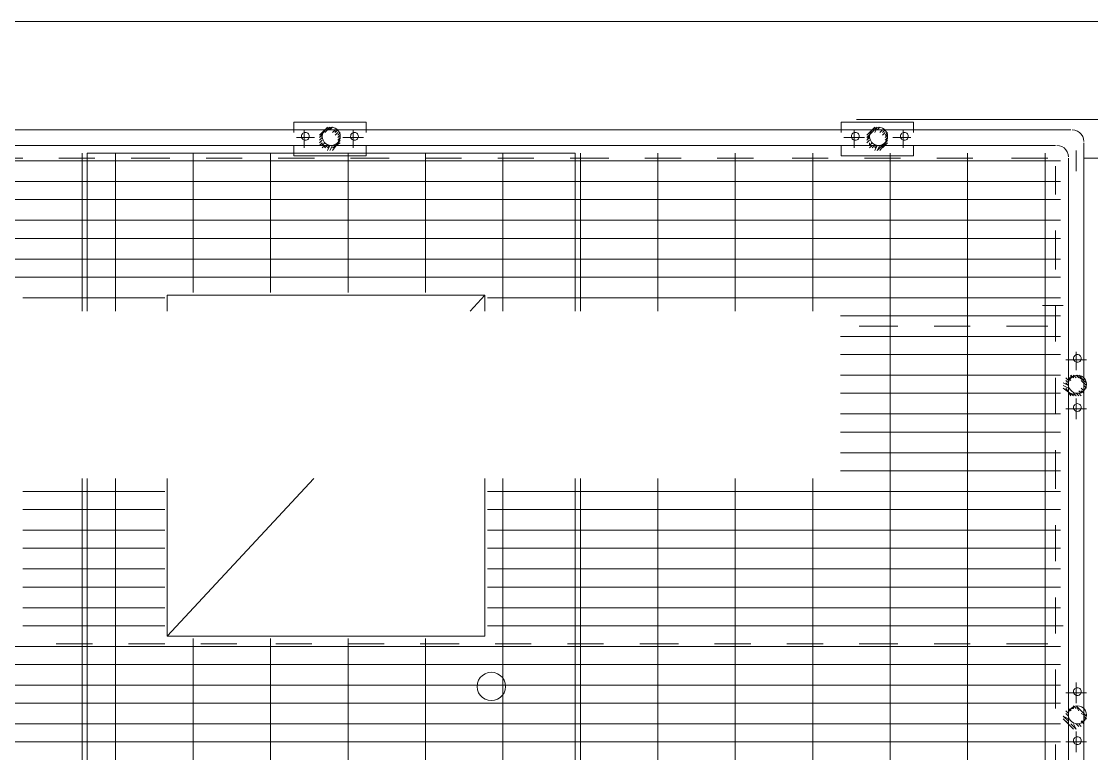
# Paper-space layout '03 Scan Locations' of a CAD drawing. Header units: millimetres. Extents: x 5 to 415, y 5 to 292.
# Drawn here: x 150.58 to 176.28, y 97.35 to 114.92 of the extents above; entities that cross this region are included whole.
import ezdxf

# ---------------------------------------------------------------- set-up
doc = ezdxf.new("R2010")
doc.units = ezdxf.units.MM
doc.layers.add('EXISTING', color=7, linetype='Continuous')
doc.layers.add('PROPOSED', color=7, linetype='Continuous')

# ---------------------------------------------------------------- blocks, each defined once
blk = doc.blocks.new('SHEET_03')
at = {"layer": 'EXISTING', "color": 254, "linetype": 'Continuous', "lineweight": 13}
for p, q in [((157.37, 111.886), (157.37, 112.32)), ((158.548, 111.886), (158.548, 112.32)), ((170.576, 111.886), (170.576, 112.32)), ((171.754, 111.886), (171.754, 112.32)), ((157.184, 112.134), (157.618, 112.134)), ((158.796, 112.134), (158.3, 112.134)), ((170.328, 112.134), (170.824, 112.134)), ((171.94, 112.134), (171.506, 112.134)), ((154.084, 108.352), (161.71, 108.352)), ((154.084, 107.97), (154.084, 108.352)), ((161.71, 108.352), (161.354, 107.97)), ((161.71, 107.97), (161.71, 108.352)), ((175.908, 106.988), (175.908, 106.554)), ((176.156, 106.802), (175.66, 106.802)), ((176.156, 105.624), (175.66, 105.624)), ((175.908, 105.376), (175.908, 105.872)), ((154.084, 100.168), (154.084, 103.948)), ((157.606, 103.948), (154.084, 100.168)), ((161.71, 100.168), (161.71, 103.948)), ((154.084, 100.168), (161.71, 100.168)), ((161.652, 99.225), (161.599, 99.172)), ((161.715, 99.265), (161.652, 99.225)), ((161.787, 99.291), (161.715, 99.265)), ((161.865, 99.3), (161.787, 99.291)), ((161.943, 99.291), (161.865, 99.3)), ((162.015, 99.265), (161.943, 99.291)), ((162.078, 99.225), (162.015, 99.265)), ((162.131, 99.172), (162.078, 99.225)), ((161.533, 99.037), (161.524, 98.959)), ((161.524, 98.959), (161.533, 98.881)), ((161.559, 99.109), (161.533, 99.037)), ((161.599, 99.172), (161.559, 99.109)), ((162.171, 99.109), (162.131, 99.172)), ((162.197, 99.037), (162.171, 99.109)), ((162.206, 98.959), (162.197, 99.037)), ((162.197, 98.881), (162.206, 98.959)), ((175.908, 98.556), (175.908, 99.052)), ((161.533, 98.881), (161.559, 98.809)), ((161.559, 98.809), (161.599, 98.746)), ((161.599, 98.746), (161.652, 98.693)), ((161.652, 98.693), (161.715, 98.653)), ((162.015, 98.653), (162.078, 98.693)), ((162.078, 98.693), (162.131, 98.746)), ((162.131, 98.746), (162.171, 98.809)), ((162.171, 98.809), (162.197, 98.881)), ((175.66, 98.804), (176.156, 98.804)), ((161.715, 98.653), (161.787, 98.627)), ((161.787, 98.627), (161.865, 98.618)), ((161.865, 98.618), (161.943, 98.627)), ((161.943, 98.627), (162.015, 98.653)), ((175.908, 97.378), (175.908, 97.874)), ((176.156, 97.626), (175.66, 97.626))]:
    blk.add_line(p, q, dxfattribs=at)
at = {"layer": 'PROPOSED', "color": 250, "linetype": 'Continuous', "lineweight": 13}
for p, q in [((220.982, 114.924), (119.116, 114.924)), ((170.638, 112.568), (180, 112.568)), ((157.99, 112.32), (140.196, 112.32)), ((158.858, 112.506), (157.122, 112.506)), ((157.122, 112.506), (157.122, 112.258)), ((157.928, 112.382), (157.742, 112.134)), ((157.742, 112.196), (157.866, 112.32)), ((157.885, 112.334), (157.852, 112.301)), ((157.866, 112.258), (157.99, 112.382)), ((157.926, 112.36), (157.885, 112.334)), ((157.971, 112.376), (157.926, 112.36)), ((157.928, 112.32), (158.052, 112.382)), ((158.021, 112.382), (157.971, 112.376)), ((157.99, 112.32), (158.052, 112.382)), ((157.99, 112.32), (175.784, 112.32)), ((158.071, 112.376), (158.021, 112.382)), ((158.052, 112.258), (158.114, 112.32)), ((158.116, 112.36), (158.071, 112.376)), ((158.114, 112.258), (158.114, 112.32)), ((158.114, 112.258), (158.176, 112.32)), ((158.157, 112.334), (158.116, 112.36)), ((158.19, 112.301), (158.157, 112.334)), ((158.858, 112.258), (158.858, 112.506)), ((170.266, 112.258), (170.266, 112.506)), ((170.266, 112.506), (172.002, 112.506)), ((170.886, 112.196), (171.072, 112.382)), ((170.886, 112.134), (171.134, 112.382)), ((170.948, 112.258), (171.01, 112.32)), ((171.029, 112.334), (170.996, 112.301)), ((171.07, 112.36), (171.029, 112.334)), ((171.115, 112.376), (171.07, 112.36)), ((171.072, 112.258), (171.134, 112.382)), ((171.165, 112.382), (171.115, 112.376)), ((171.134, 112.32), (171.196, 112.382)), ((171.134, 112.32), (171.196, 112.32)), ((171.215, 112.376), (171.165, 112.382)), ((171.196, 112.258), (171.258, 112.32)), ((171.26, 112.36), (171.215, 112.376)), ((171.258, 112.258), (171.32, 112.32)), ((171.301, 112.334), (171.26, 112.36)), ((171.334, 112.301), (171.301, 112.334)), ((172.002, 112.506), (172.002, 112.258)), ((175.879, 112.313), (175.815, 112.32)), ((175.938, 112.292), (175.879, 112.313)), ((157.31, 112.186), (157.308, 112.165)), ((157.308, 112.165), (157.31, 112.144)), ((157.317, 112.206), (157.31, 112.186)), ((157.31, 112.144), (157.317, 112.124)), ((157.328, 112.223), (157.317, 112.206)), ((157.317, 112.124), (157.328, 112.107)), ((157.343, 112.238), (157.328, 112.223)), ((157.328, 112.107), (157.343, 112.092)), ((157.36, 112.249), (157.343, 112.238)), ((157.343, 112.092), (157.36, 112.081)), ((157.38, 112.256), (157.36, 112.249)), ((157.36, 112.081), (157.38, 112.074)), ((157.401, 112.258), (157.38, 112.256)), ((157.38, 112.074), (157.401, 112.072)), ((157.422, 112.256), (157.401, 112.258)), ((157.401, 112.072), (157.422, 112.074)), ((157.442, 112.249), (157.422, 112.256)), ((157.422, 112.074), (157.442, 112.081)), ((157.459, 112.238), (157.442, 112.249)), ((157.442, 112.081), (157.459, 112.092)), ((157.474, 112.223), (157.459, 112.238)), ((157.459, 112.092), (157.474, 112.107)), ((157.485, 112.206), (157.474, 112.223)), ((157.474, 112.107), (157.485, 112.124)), ((157.492, 112.186), (157.485, 112.206)), ((157.485, 112.124), (157.492, 112.144)), ((157.494, 112.165), (157.492, 112.186)), ((157.492, 112.144), (157.494, 112.165)), ((157.742, 112.134), (157.804, 112.196)), ((157.742, 112.072), (157.804, 112.134)), ((157.742, 112.01), (157.804, 112.072)), ((157.81, 112.215), (157.804, 112.165)), ((157.804, 112.165), (157.81, 112.115)), ((157.826, 112.26), (157.81, 112.215)), ((157.81, 112.115), (157.826, 112.07)), ((157.852, 112.301), (157.826, 112.26)), ((157.826, 112.07), (157.852, 112.029)), ((158.052, 111.824), (158.238, 112.072)), ((158.114, 112.196), (158.176, 112.258)), ((158.176, 112.196), (158.238, 112.258)), ((158.176, 112.134), (158.238, 112.196)), ((158.176, 112.072), (158.238, 112.134)), ((158.176, 112.01), (158.238, 112.134)), ((158.216, 112.26), (158.19, 112.301)), ((158.19, 112.029), (158.216, 112.07)), ((158.232, 112.215), (158.216, 112.26)), ((158.216, 112.07), (158.232, 112.115)), ((158.238, 112.165), (158.232, 112.215)), ((158.232, 112.115), (158.238, 112.165)), ((158.488, 112.186), (158.486, 112.165)), ((158.486, 112.165), (158.488, 112.144)), ((158.495, 112.206), (158.488, 112.186)), ((158.488, 112.144), (158.495, 112.124)), ((158.506, 112.223), (158.495, 112.206)), ((158.495, 112.124), (158.506, 112.107)), ((158.521, 112.238), (158.506, 112.223)), ((158.506, 112.107), (158.521, 112.092)), ((158.538, 112.249), (158.521, 112.238)), ((158.521, 112.092), (158.538, 112.081)), ((158.558, 112.256), (158.538, 112.249)), ((158.538, 112.081), (158.558, 112.074)), ((158.579, 112.258), (158.558, 112.256)), ((158.558, 112.074), (158.579, 112.072)), ((158.6, 112.256), (158.579, 112.258)), ((158.579, 112.072), (158.6, 112.074)), ((158.62, 112.249), (158.6, 112.256)), ((158.6, 112.074), (158.62, 112.081)), ((158.637, 112.238), (158.62, 112.249)), ((158.62, 112.081), (158.637, 112.092)), ((158.652, 112.223), (158.637, 112.238)), ((158.637, 112.092), (158.652, 112.107)), ((158.663, 112.206), (158.652, 112.223)), ((158.652, 112.107), (158.663, 112.124)), ((158.67, 112.186), (158.663, 112.206)), ((158.663, 112.124), (158.67, 112.144)), ((158.672, 112.165), (158.67, 112.186)), ((158.67, 112.144), (158.672, 112.165)), ((170.516, 112.186), (170.514, 112.165)), ((170.514, 112.165), (170.516, 112.144)), ((170.523, 112.206), (170.516, 112.186)), ((170.516, 112.144), (170.523, 112.124)), ((170.534, 112.223), (170.523, 112.206)), ((170.523, 112.124), (170.534, 112.107)), ((170.549, 112.238), (170.534, 112.223)), ((170.534, 112.107), (170.549, 112.092)), ((170.566, 112.249), (170.549, 112.238)), ((170.549, 112.092), (170.566, 112.081)), ((170.586, 112.256), (170.566, 112.249)), ((170.566, 112.081), (170.586, 112.074)), ((170.607, 112.258), (170.586, 112.256)), ((170.586, 112.074), (170.607, 112.072)), ((170.628, 112.256), (170.607, 112.258)), ((170.607, 112.072), (170.628, 112.074)), ((170.648, 112.249), (170.628, 112.256)), ((170.628, 112.074), (170.648, 112.081)), ((170.665, 112.238), (170.648, 112.249)), ((170.648, 112.081), (170.665, 112.092)), ((170.68, 112.223), (170.665, 112.238)), ((170.665, 112.092), (170.68, 112.107)), ((170.691, 112.206), (170.68, 112.223)), ((170.68, 112.107), (170.691, 112.124)), ((170.698, 112.186), (170.691, 112.206)), ((170.691, 112.124), (170.698, 112.144)), ((170.7, 112.165), (170.698, 112.186)), ((170.698, 112.144), (170.7, 112.165)), ((170.886, 112.072), (170.948, 112.196)), ((170.886, 112.072), (170.948, 112.134)), ((170.886, 112.01), (170.948, 112.072)), ((170.954, 112.215), (170.948, 112.165)), ((170.948, 112.165), (170.954, 112.115)), ((170.97, 112.26), (170.954, 112.215)), ((170.954, 112.115), (170.97, 112.07)), ((170.996, 112.301), (170.97, 112.26)), ((170.97, 112.07), (170.996, 112.029)), ((171.134, 111.824), (171.382, 112.072)), ((171.382, 112.072), (171.196, 111.824)), ((171.258, 112.196), (171.32, 112.258)), ((171.32, 112.196), (171.382, 112.258)), ((171.32, 112.196), (171.382, 112.196)), ((171.32, 112.134), (171.382, 112.196)), ((171.32, 112.072), (171.382, 112.134)), ((171.36, 112.26), (171.334, 112.301)), ((171.334, 112.029), (171.36, 112.07)), ((171.376, 112.215), (171.36, 112.26)), ((171.36, 112.07), (171.376, 112.115)), ((171.382, 112.165), (171.376, 112.215)), ((171.376, 112.115), (171.382, 112.165)), ((171.694, 112.186), (171.692, 112.165)), ((171.692, 112.165), (171.694, 112.144)), ((171.701, 112.206), (171.694, 112.186)), ((171.694, 112.144), (171.701, 112.124)), ((171.712, 112.223), (171.701, 112.206)), ((171.701, 112.124), (171.712, 112.107)), ((171.727, 112.238), (171.712, 112.223)), ((171.712, 112.107), (171.727, 112.092)), ((171.744, 112.249), (171.727, 112.238)), ((171.727, 112.092), (171.744, 112.081)), ((171.764, 112.256), (171.744, 112.249)), ((171.744, 112.081), (171.764, 112.074)), ((171.785, 112.258), (171.764, 112.256)), ((171.764, 112.074), (171.785, 112.072)), ((171.806, 112.256), (171.785, 112.258)), ((171.785, 112.072), (171.806, 112.074)), ((171.826, 112.249), (171.806, 112.256)), ((171.806, 112.074), (171.826, 112.081)), ((171.843, 112.238), (171.826, 112.249)), ((171.826, 112.081), (171.843, 112.092)), ((171.858, 112.223), (171.843, 112.238)), ((171.843, 112.092), (171.858, 112.107)), ((171.869, 112.206), (171.858, 112.223)), ((171.858, 112.107), (171.869, 112.124)), ((171.876, 112.186), (171.869, 112.206)), ((171.869, 112.124), (171.876, 112.144)), ((171.878, 112.165), (171.876, 112.186)), ((171.876, 112.144), (171.878, 112.165)), ((175.99, 112.259), (175.938, 112.292)), ((176.033, 112.216), (175.99, 112.259)), ((176.066, 112.164), (176.033, 112.216)), ((176.087, 112.105), (176.066, 112.164)), ((176.094, 112.041), (176.087, 112.105)), ((157.99, 111.948), (140.568, 111.948)), ((157.122, 111.948), (157.122, 111.7)), ((157.742, 111.948), (157.804, 112.01)), ((157.804, 111.948), (157.804, 112.01)), ((157.804, 111.948), (157.866, 112.01)), ((157.804, 111.886), (157.866, 111.948)), ((157.852, 112.029), (157.885, 111.996)), ((157.866, 111.886), (157.866, 111.948)), ((157.866, 111.886), (157.928, 111.948)), ((157.885, 111.996), (157.926, 111.97)), ((157.926, 111.97), (157.971, 111.954)), ((157.928, 111.886), (157.99, 111.948)), ((157.928, 111.824), (157.99, 111.948)), ((157.971, 111.954), (158.021, 111.948)), ((157.99, 111.824), (158.052, 111.948)), ((157.99, 111.948), (175.412, 111.948)), ((158.021, 111.948), (158.071, 111.954)), ((158.052, 111.886), (158.238, 112.01)), ((158.071, 111.954), (158.116, 111.97)), ((158.116, 111.97), (158.157, 111.996)), ((158.157, 111.996), (158.19, 112.029)), ((158.858, 111.7), (158.858, 111.948)), ((170.266, 111.7), (170.266, 111.948)), ((170.948, 111.948), (170.948, 112.01)), ((170.948, 111.948), (171.01, 112.01)), ((170.948, 111.948), (171.01, 111.948)), ((170.948, 111.886), (171.01, 111.948)), ((170.996, 112.029), (171.029, 111.996)), ((171.01, 111.886), (171.072, 111.948)), ((171.029, 111.996), (171.07, 111.97)), ((171.07, 111.97), (171.115, 111.954)), ((171.072, 111.886), (171.134, 111.948)), ((171.072, 111.824), (171.134, 111.948)), ((171.115, 111.954), (171.165, 111.948)), ((171.134, 111.824), (171.196, 111.948)), ((171.165, 111.948), (171.215, 111.954)), ((171.215, 111.954), (171.26, 111.97)), ((171.258, 111.886), (171.382, 112.01)), ((171.26, 111.97), (171.301, 111.996)), ((171.301, 111.996), (171.334, 112.029)), ((172.002, 111.948), (172.002, 111.7)), ((175.507, 111.941), (175.443, 111.948)), ((175.566, 111.92), (175.507, 111.941)), ((175.618, 111.887), (175.566, 111.92)), ((175.661, 111.844), (175.618, 111.887)), ((175.694, 111.792), (175.661, 111.844)), ((175.715, 111.733), (175.694, 111.792)), ((175.908, 111.328), (175.908, 111.824)), ((176.094, 112.01), (176.094, 106.182)), ((140.444, 111.576), (152.162, 111.576)), ((150.612, 111.638), (149.744, 111.638)), ((152.348, 111.638), (151.48, 111.638)), ((152.038, 107.97), (152.038, 111.762)), ((152.162, 111.762), (163.88, 111.762)), ((163.88, 111.762), (152.162, 111.762)), ((152.162, 107.97), (152.162, 111.762)), ((152.162, 111.762), (152.162, 107.97)), ((152.162, 111.576), (163.88, 111.576)), ((152.844, 107.97), (152.844, 111.762)), ((154.146, 111.638), (153.216, 111.638)), ((154.704, 108.414), (154.704, 111.762)), ((155.882, 111.638), (155.014, 111.638)), ((156.564, 108.414), (156.564, 111.762)), ((157.618, 111.638), (156.75, 111.638)), ((157.122, 111.7), (158.858, 111.7)), ((158.424, 108.414), (158.424, 111.762)), ((159.416, 111.638), (158.486, 111.638)), ((160.284, 108.414), (160.284, 111.762)), ((161.152, 111.638), (160.284, 111.638)), ((162.888, 111.638), (162.02, 111.638)), ((162.144, 107.97), (162.144, 111.762)), ((164.686, 111.638), (163.756, 111.638)), ((163.88, 111.762), (163.88, 107.97)), ((163.88, 107.97), (163.88, 111.762)), ((163.88, 111.576), (175.536, 111.576)), ((164.004, 107.97), (164.004, 111.762)), ((166.422, 111.638), (165.554, 111.638)), ((165.864, 107.97), (165.864, 111.762)), ((168.158, 111.638), (167.29, 111.638)), ((167.724, 107.97), (167.724, 111.762)), ((169.956, 111.638), (169.088, 111.638)), ((169.584, 107.97), (169.584, 111.762)), ((172.002, 111.7), (170.266, 111.7)), ((171.692, 111.638), (170.824, 111.638)), ((171.444, 85.66), (171.444, 111.762)), ((173.428, 111.638), (172.56, 111.638)), ((173.304, 73.756), (173.304, 111.762)), ((175.226, 111.638), (174.358, 111.638)), ((175.164, 73.756), (175.164, 111.762)), ((175.722, 111.669), (175.715, 111.733)), ((175.722, 111.638), (175.722, 106.182)), ((176.962, 111.638), (176.094, 111.638)), ((175.412, 111.452), (175.412, 110.77)), ((140.444, 111.08), (152.162, 111.08)), ((152.162, 111.08), (163.88, 111.08)), ((163.88, 111.08), (175.536, 111.08)), ((140.444, 110.646), (152.162, 110.646)), ((152.162, 110.646), (163.88, 110.646)), ((163.88, 110.646), (175.536, 110.646)), ((140.444, 110.15), (152.162, 110.15)), ((152.162, 110.15), (163.88, 110.15)), ((163.88, 110.15), (175.536, 110.15)), ((175.412, 109.902), (175.412, 108.972)), ((140.444, 109.716), (152.162, 109.716)), ((152.162, 109.716), (163.88, 109.716)), ((163.88, 109.716), (175.536, 109.716)), ((140.444, 109.22), (152.162, 109.22)), ((152.162, 109.22), (163.88, 109.22)), ((163.88, 109.22), (175.536, 109.22)), ((140.444, 108.786), (152.162, 108.786)), ((152.162, 108.786), (163.88, 108.786)), ((163.88, 108.786), (175.536, 108.786)), ((150.612, 108.29), (152.162, 108.29)), ((152.162, 108.29), (154.022, 108.29)), ((161.772, 108.29), (163.88, 108.29)), ((163.88, 108.29), (175.536, 108.29)), ((175.598, 108.104), (175.102, 108.104)), ((175.412, 108.104), (175.412, 107.236)), ((170.252, 107.856), (175.536, 107.856)), ((171.63, 107.608), (170.7, 107.608)), ((173.366, 107.608), (172.498, 107.608)), ((175.226, 107.608), (174.234, 107.608)), ((170.252, 107.36), (175.536, 107.36)), ((170.252, 106.926), (175.536, 106.926)), ((175.898, 106.917), (175.881, 106.906)), ((175.918, 106.924), (175.898, 106.917)), ((175.939, 106.926), (175.918, 106.924)), ((175.96, 106.924), (175.939, 106.926)), ((175.98, 106.917), (175.96, 106.924)), ((175.997, 106.906), (175.98, 106.917)), ((175.848, 106.854), (175.846, 106.833)), ((175.846, 106.833), (175.848, 106.812)), ((175.855, 106.874), (175.848, 106.854)), ((175.848, 106.812), (175.855, 106.792)), ((175.866, 106.891), (175.855, 106.874)), ((175.855, 106.792), (175.866, 106.775)), ((175.881, 106.906), (175.866, 106.891)), ((175.866, 106.775), (175.881, 106.76)), ((175.881, 106.76), (175.898, 106.749)), ((175.898, 106.749), (175.918, 106.742)), ((175.918, 106.742), (175.939, 106.74)), ((175.939, 106.74), (175.96, 106.742)), ((175.96, 106.742), (175.98, 106.749)), ((175.98, 106.749), (175.997, 106.76)), ((176.012, 106.891), (175.997, 106.906)), ((175.997, 106.76), (176.012, 106.775)), ((176.023, 106.874), (176.012, 106.891)), ((176.012, 106.775), (176.023, 106.792)), ((176.03, 106.854), (176.023, 106.874)), ((176.023, 106.792), (176.03, 106.812)), ((176.032, 106.833), (176.03, 106.854)), ((176.03, 106.812), (176.032, 106.833)), ((170.252, 106.43), (175.536, 106.43)), ((175.784, 106.368), (175.784, 106.43)), ((175.846, 106.368), (175.784, 106.43)), ((175.844, 106.408), (175.803, 106.382)), ((175.889, 106.424), (175.844, 106.408)), ((175.846, 106.368), (175.846, 106.43)), ((175.908, 106.368), (175.846, 106.43)), ((175.939, 106.43), (175.889, 106.424)), ((175.97, 106.368), (175.908, 106.43)), ((175.908, 106.43), (176.156, 106.244)), ((175.989, 106.424), (175.939, 106.43)), ((176.094, 106.306), (175.97, 106.43)), ((176.034, 106.408), (175.989, 106.424)), ((176.075, 106.382), (176.034, 106.408)), ((175.412, 106.368), (175.412, 105.5)), ((175.722, 106.182), (175.598, 106.244)), ((175.722, 106.12), (175.598, 106.182)), ((175.722, 106.306), (175.66, 106.368)), ((175.722, 106.244), (175.66, 106.306)), ((175.722, 106.182), (175.66, 106.244)), ((175.722, 106.306), (175.722, 106.368)), ((175.784, 106.306), (175.722, 106.368)), ((175.784, 106.368), (175.722, 106.368)), ((175.728, 106.263), (175.722, 106.213)), ((175.722, 106.213), (175.728, 106.163)), ((175.722, 106.182), (175.722, 98.246)), ((175.744, 106.308), (175.728, 106.263)), ((175.728, 106.163), (175.744, 106.118)), ((175.77, 106.349), (175.744, 106.308)), ((175.803, 106.382), (175.77, 106.349)), ((176.156, 106.182), (176.032, 106.306)), ((176.108, 106.349), (176.075, 106.382)), ((176.156, 106.182), (176.094, 106.244)), ((176.156, 106.12), (176.094, 106.182)), ((176.094, 106.182), (176.094, 98.246)), ((176.134, 106.308), (176.108, 106.349)), ((176.15, 106.263), (176.134, 106.308)), ((176.134, 106.118), (176.15, 106.163)), ((176.156, 106.213), (176.15, 106.263)), ((176.15, 106.163), (176.156, 106.213)), ((170.252, 105.996), (175.536, 105.996)), ((175.846, 105.934), (175.598, 106.12)), ((175.784, 105.934), (175.66, 106.12)), ((175.744, 106.118), (175.77, 106.077)), ((175.77, 106.077), (175.803, 106.044)), ((175.908, 105.934), (175.784, 105.996)), ((175.803, 106.044), (175.844, 106.018)), ((175.844, 106.018), (175.889, 106.002)), ((175.908, 105.934), (175.846, 105.996)), ((175.889, 106.002), (175.939, 105.996)), ((175.97, 105.934), (175.908, 105.996)), ((175.939, 105.996), (175.989, 106.002)), ((176.032, 105.996), (175.97, 106.058)), ((176.032, 105.934), (175.97, 105.996)), ((175.989, 106.002), (176.034, 106.018)), ((176.094, 106.058), (176.032, 106.12)), ((176.032, 105.996), (176.032, 106.058)), ((176.094, 105.996), (176.032, 106.058)), ((176.034, 106.018), (176.075, 106.044)), ((176.075, 106.044), (176.108, 106.077)), ((176.094, 106.12), (176.094, 106.12)), ((176.108, 106.077), (176.134, 106.118)), ((175.848, 105.676), (175.846, 105.655)), ((175.846, 105.655), (175.848, 105.634)), ((175.855, 105.696), (175.848, 105.676)), ((175.848, 105.634), (175.855, 105.614)), ((175.866, 105.713), (175.855, 105.696)), ((175.881, 105.728), (175.866, 105.713)), ((175.898, 105.739), (175.881, 105.728)), ((175.918, 105.746), (175.898, 105.739)), ((175.939, 105.748), (175.918, 105.746)), ((175.96, 105.746), (175.939, 105.748)), ((175.98, 105.739), (175.96, 105.746)), ((175.997, 105.728), (175.98, 105.739)), ((176.012, 105.713), (175.997, 105.728)), ((176.023, 105.696), (176.012, 105.713)), ((176.03, 105.676), (176.023, 105.696)), ((176.023, 105.614), (176.03, 105.634)), ((176.032, 105.655), (176.03, 105.676)), ((176.03, 105.634), (176.032, 105.655)), ((170.252, 105.5), (175.536, 105.5)), ((175.855, 105.614), (175.866, 105.597)), ((175.866, 105.597), (175.881, 105.582)), ((175.881, 105.582), (175.898, 105.571)), ((175.898, 105.571), (175.918, 105.564)), ((175.918, 105.564), (175.939, 105.562)), ((175.939, 105.562), (175.96, 105.564)), ((175.96, 105.564), (175.98, 105.571)), ((175.98, 105.571), (175.997, 105.582)), ((175.997, 105.582), (176.012, 105.597)), ((176.012, 105.597), (176.023, 105.614)), ((170.252, 105.066), (175.536, 105.066)), ((175.412, 104.632), (175.412, 103.702)), ((170.252, 104.57), (175.536, 104.57)), ((170.252, 104.136), (175.536, 104.136)), ((152.038, 73.756), (152.038, 103.948)), ((152.162, 73.756), (152.162, 103.948)), ((152.162, 103.948), (152.162, 73.756)), ((152.844, 73.756), (152.844, 103.948)), ((162.144, 85.66), (162.144, 103.948)), ((163.88, 103.948), (163.88, 85.66)), ((163.88, 85.66), (163.88, 103.948)), ((164.004, 85.66), (164.004, 103.948)), ((165.864, 85.66), (165.864, 103.948)), ((167.724, 85.66), (167.724, 103.948)), ((169.584, 85.66), (169.584, 103.948)), ((150.612, 103.64), (152.162, 103.64)), ((152.162, 103.64), (154.022, 103.64)), ((161.772, 103.64), (163.88, 103.64)), ((163.88, 103.64), (175.536, 103.64)), ((150.612, 103.206), (152.162, 103.206)), ((152.162, 103.206), (154.022, 103.206)), ((161.772, 103.206), (163.88, 103.206)), ((163.88, 103.206), (175.536, 103.206)), ((175.412, 102.834), (175.412, 101.966)), ((150.612, 102.71), (152.162, 102.71)), ((152.162, 102.71), (154.022, 102.71)), ((161.772, 102.71), (163.88, 102.71)), ((163.88, 102.71), (175.536, 102.71)), ((150.612, 102.276), (152.162, 102.276)), ((152.162, 102.276), (154.022, 102.276)), ((161.772, 102.276), (163.88, 102.276)), ((163.88, 102.276), (175.536, 102.276)), ((150.612, 101.78), (152.162, 101.78)), ((152.162, 101.78), (154.022, 101.78)), ((161.772, 101.78), (163.88, 101.78)), ((163.88, 101.78), (175.536, 101.78)), ((150.612, 101.346), (152.162, 101.346)), ((152.162, 101.346), (154.022, 101.346)), ((161.772, 101.346), (163.88, 101.346)), ((163.88, 101.346), (175.536, 101.346)), ((175.412, 101.098), (175.412, 100.23)), ((150.612, 100.85), (152.162, 100.85)), ((152.162, 100.85), (154.022, 100.85)), ((161.772, 100.85), (163.88, 100.85)), ((163.88, 100.85), (175.536, 100.85)), ((150.612, 100.416), (152.162, 100.416)), ((152.162, 100.416), (154.022, 100.416)), ((161.772, 100.416), (163.88, 100.416)), ((163.88, 100.416), (175.536, 100.416)), ((175.598, 100.416), (175.102, 100.416)), ((152.286, 99.982), (151.418, 99.982)), ((154.022, 99.982), (153.154, 99.982)), ((154.704, 83.354), (154.704, 100.106)), ((155.758, 99.982), (154.89, 99.982)), ((156.564, 83.354), (156.564, 100.106)), ((157.556, 99.982), (156.688, 99.982)), ((158.424, 83.354), (158.424, 100.106)), ((159.292, 99.982), (158.424, 99.982)), ((161.09, 99.982), (160.16, 99.982)), ((160.284, 85.66), (160.284, 100.106)), ((162.826, 99.982), (161.958, 99.982)), ((164.562, 99.982), (163.694, 99.982)), ((166.36, 99.982), (165.43, 99.982)), ((168.096, 99.982), (167.228, 99.982)), ((169.832, 99.982), (168.964, 99.982)), ((171.63, 99.982), (170.7, 99.982)), ((173.366, 99.982), (172.498, 99.982)), ((175.226, 99.982), (174.234, 99.982)), ((140.444, 99.92), (152.162, 99.92)), ((152.162, 99.92), (163.88, 99.92)), ((163.88, 99.92), (175.536, 99.92)), ((140.444, 99.486), (152.162, 99.486)), ((152.162, 99.486), (163.88, 99.486)), ((163.88, 99.486), (175.536, 99.486)), ((175.412, 99.362), (175.412, 98.432)), ((140.444, 98.99), (152.162, 98.99)), ((152.162, 98.99), (163.88, 98.99)), ((163.88, 98.99), (175.536, 98.99)), ((175.848, 98.856), (175.846, 98.835)), ((175.846, 98.835), (175.848, 98.814)), ((175.855, 98.876), (175.848, 98.856)), ((175.848, 98.814), (175.855, 98.794)), ((175.866, 98.893), (175.855, 98.876)), ((175.855, 98.794), (175.866, 98.777)), ((175.881, 98.908), (175.866, 98.893)), ((175.866, 98.777), (175.881, 98.762)), ((175.898, 98.919), (175.881, 98.908)), ((175.881, 98.762), (175.898, 98.751)), ((175.918, 98.926), (175.898, 98.919)), ((175.898, 98.751), (175.918, 98.744)), ((175.939, 98.928), (175.918, 98.926)), ((175.918, 98.744), (175.939, 98.742)), ((175.96, 98.926), (175.939, 98.928)), ((175.939, 98.742), (175.96, 98.744)), ((175.98, 98.919), (175.96, 98.926)), ((175.96, 98.744), (175.98, 98.751)), ((175.997, 98.908), (175.98, 98.919)), ((175.98, 98.751), (175.997, 98.762)), ((176.012, 98.893), (175.997, 98.908)), ((175.997, 98.762), (176.012, 98.777)), ((176.023, 98.876), (176.012, 98.893)), ((176.012, 98.777), (176.023, 98.794)), ((176.03, 98.856), (176.023, 98.876)), ((176.023, 98.794), (176.03, 98.814)), ((176.032, 98.835), (176.03, 98.856)), ((176.03, 98.814), (176.032, 98.835)), ((140.444, 98.556), (152.162, 98.556)), ((152.162, 98.556), (163.88, 98.556)), ((163.88, 98.556), (175.536, 98.556)), ((175.784, 98.37), (175.722, 98.432)), ((175.803, 98.446), (175.77, 98.413)), ((175.784, 98.37), (175.784, 98.432)), ((175.846, 98.432), (175.784, 98.432)), ((175.844, 98.472), (175.803, 98.446)), ((175.889, 98.488), (175.844, 98.472)), ((175.846, 98.432), (175.846, 98.494)), ((175.908, 98.432), (175.846, 98.494)), ((175.939, 98.494), (175.889, 98.488)), ((175.97, 98.37), (175.908, 98.494)), ((175.908, 98.494), (176.156, 98.246)), ((175.989, 98.488), (175.939, 98.494)), ((176.094, 98.308), (175.97, 98.432)), ((176.034, 98.472), (175.989, 98.488)), ((176.075, 98.446), (176.034, 98.472)), ((176.108, 98.413), (176.075, 98.446)), ((175.722, 98.122), (175.598, 98.246)), ((175.722, 98.184), (175.598, 98.246)), ((175.846, 97.936), (175.598, 98.184)), ((175.722, 98.308), (175.66, 98.37)), ((175.722, 98.246), (175.66, 98.308)), ((175.722, 98.37), (175.722, 98.37)), ((175.728, 98.327), (175.722, 98.277)), ((175.722, 98.277), (175.728, 98.227)), ((175.722, 79.274), (175.722, 98.246)), ((175.744, 98.372), (175.728, 98.327)), ((175.728, 98.227), (175.744, 98.182)), ((175.77, 98.413), (175.744, 98.372)), ((175.744, 98.182), (175.77, 98.141)), ((176.156, 98.246), (176.032, 98.308)), ((176.156, 98.184), (176.094, 98.246)), ((176.094, 79.274), (176.094, 98.246)), ((176.094, 98.122), (176.094, 98.184)), ((176.156, 98.184), (176.094, 98.184)), ((176.134, 98.372), (176.108, 98.413)), ((176.108, 98.141), (176.134, 98.182)), ((176.15, 98.327), (176.134, 98.372)), ((176.134, 98.182), (176.15, 98.227)), ((176.156, 98.277), (176.15, 98.327)), ((176.15, 98.227), (176.156, 98.277)), ((140.444, 98.06), (152.162, 98.06)), ((152.162, 98.06), (163.88, 98.06)), ((163.88, 98.06), (175.536, 98.06)), ((175.784, 97.998), (175.66, 98.122)), ((175.77, 98.141), (175.803, 98.108)), ((175.908, 97.936), (175.784, 98.06)), ((175.803, 98.108), (175.844, 98.082)), ((175.844, 98.082), (175.889, 98.066)), ((175.908, 97.936), (175.846, 98.06)), ((175.889, 98.066), (175.939, 98.06)), ((175.97, 97.998), (175.908, 98.06)), ((175.939, 98.06), (175.989, 98.066)), ((176.032, 97.998), (175.97, 98.06)), ((175.989, 98.066), (176.034, 98.082)), ((176.094, 98.06), (176.032, 98.122)), ((176.094, 98.122), (176.032, 98.122)), ((176.032, 98.06), (176.032, 98.06)), ((176.034, 98.082), (176.075, 98.108)), ((176.075, 98.108), (176.108, 98.141)), ((175.848, 97.678), (175.846, 97.657)), ((175.846, 97.657), (175.848, 97.636)), ((175.855, 97.698), (175.848, 97.678)), ((175.866, 97.715), (175.855, 97.698)), ((175.881, 97.73), (175.866, 97.715)), ((175.898, 97.741), (175.881, 97.73)), ((175.918, 97.748), (175.898, 97.741)), ((175.939, 97.75), (175.918, 97.748)), ((175.96, 97.748), (175.939, 97.75)), ((175.98, 97.741), (175.96, 97.748)), ((175.997, 97.73), (175.98, 97.741)), ((176.012, 97.715), (175.997, 97.73)), ((176.023, 97.698), (176.012, 97.715)), ((176.03, 97.678), (176.023, 97.698)), ((176.032, 97.657), (176.03, 97.678)), ((176.03, 97.636), (176.032, 97.657)), ((140.444, 97.626), (152.162, 97.626)), ((152.162, 97.626), (163.88, 97.626)), ((163.88, 97.626), (175.536, 97.626)), ((175.412, 97.564), (175.412, 96.696)), ((175.848, 97.636), (175.855, 97.616)), ((175.855, 97.616), (175.866, 97.599)), ((175.866, 97.599), (175.881, 97.584)), ((175.881, 97.584), (175.898, 97.573)), ((175.898, 97.573), (175.918, 97.566)), ((175.918, 97.566), (175.939, 97.564)), ((175.939, 97.564), (175.96, 97.566)), ((175.96, 97.566), (175.98, 97.573)), ((175.98, 97.573), (175.997, 97.584)), ((175.997, 97.584), (176.012, 97.599)), ((176.012, 97.599), (176.023, 97.616)), ((176.023, 97.616), (176.03, 97.636))]:
    blk.add_line(p, q, dxfattribs=at)

psp = doc.layouts.new('03 Scan Locations')

# ---------------------------------------------------------------- block references
psp.add_blockref('SHEET_03', (0, 0))

doc.saveas('drawing.dxf')
